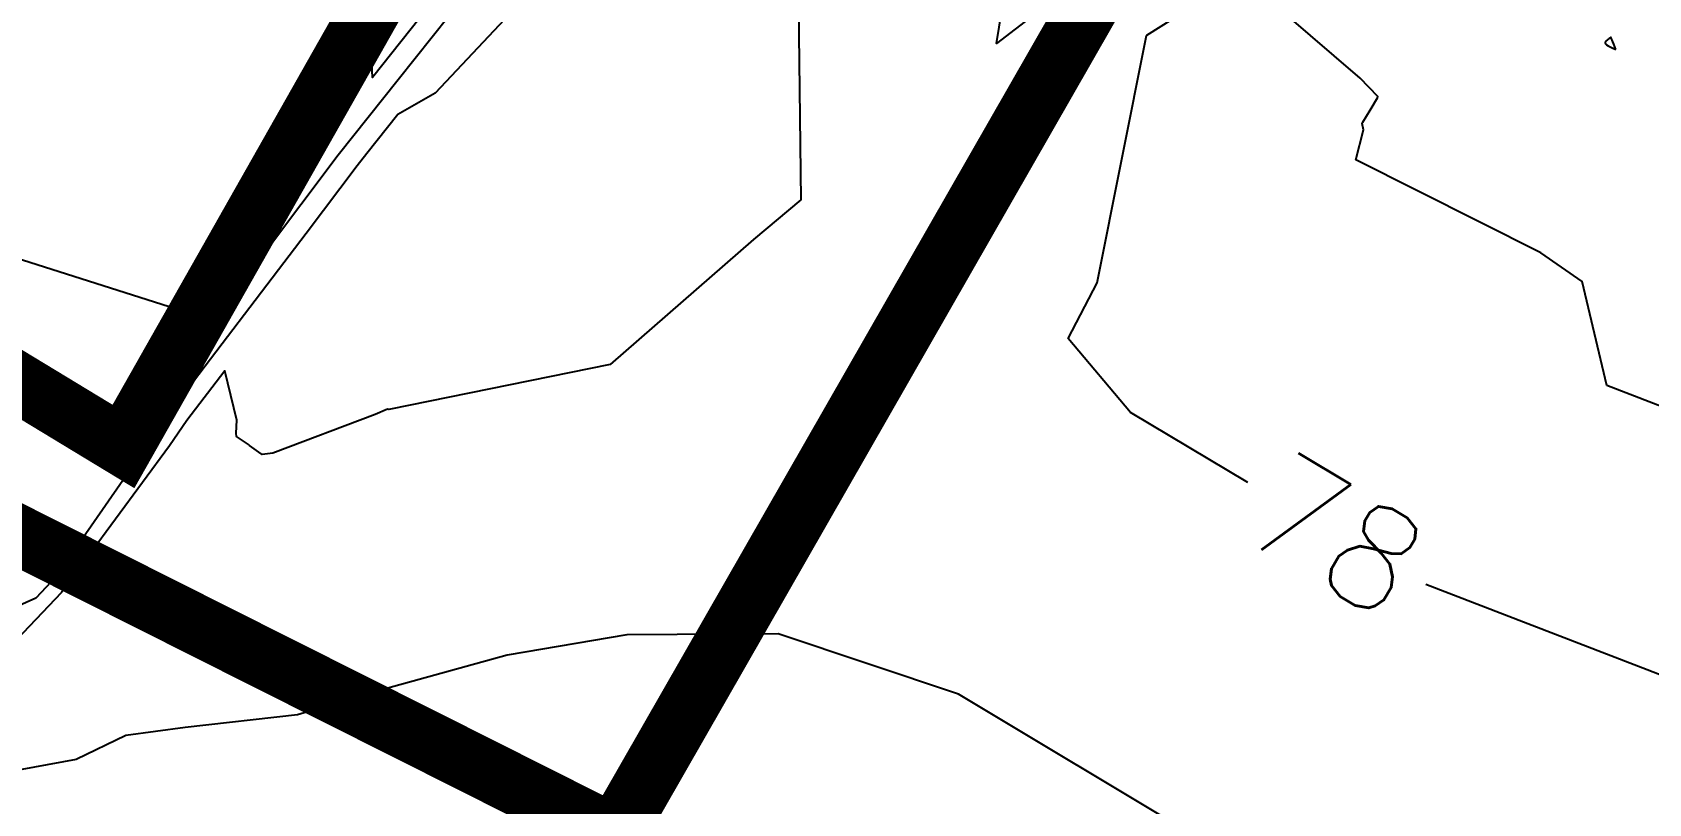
# Model space of a CAD drawing. Header units: metres. Extents: x 729358 to 732680, y 1423022 to 1426117.
# Drawn here: x 730645.5 to 730748.8, y 1425700.8 to 1425750 of the extents above; entities that cross this region are included whole.
import ezdxf

# ---------------------------------------------------------------- set-up
doc = ezdxf.new("R2010")
doc.units = ezdxf.units.M
doc.header["$MEASUREMENT"] = 0
doc.linetypes.add('PHANTOM', pattern=[2.5, 1.25, -0.25, 0.25, -0.25, 0.25, -0.25])
for name, color, linetype in [('36Bound', 6, 'PHANTOM'), ('HR36 IE-Exi_Xref$0$CONTOUR', 8, 'Continuous'), ('HR36 IE-Exi_Xref$0$CONTOURINDEX', 10, 'Continuous'), ('HR36 IE-Exi_Xref$0$CONTOURTEXT', 7, 'Continuous'), ('INDEX-CON', 252, 'Continuous')]:
    doc.layers.add(name, color=color, linetype=linetype)
doc.styles.add('HR36 IE-Exi_Xref$0$5mm', font='simplex', dxfattribs={"height": 5})

# ---------------------------------------------------------------- blocks, each defined once
blk = doc.blocks.new('ct 50 rai')
at = {"layer": 'INDEX-CON', "flags": 128}
blk.add_lwpolyline([(-255.29, -30.1), (-255.37, -29.92), (-255.43, -29.76), (-255.49, -29.62), (-255.53, -29.51), (-255.57, -29.42), (-255.59, -29.36), (-255.61, -29.33), (-255.61, -29.31), (-255.62, -29.32), (-255.63, -29.33), (-255.66, -29.35), (-255.69, -29.37), (-255.73, -29.4), (-255.78, -29.44), (-255.84, -29.49), (-255.91, -29.54), (-255.96, -29.6), (-255.98, -29.67), (-255.96, -29.73), (-255.9, -29.8), (-255.8, -29.87), (-255.67, -29.94), (-255.5, -30.02), (-255.29, -30.1)], dxfattribs=at)

msp = doc.modelspace()

# ---------------------------------------------------------------- linework, layer by layer
at = {"layer": '36Bound', "const_width": 3.84}
msp.add_lwpolyline([(730651.35, 1425723.57), (730689.66, 1425791.16), (730730.52, 1425863.24), (730619.16, 1425930.32), (730510.42, 1425899.52), (730408.63, 1425870.63)], close=True, dxfattribs=at)
msp.add_lwpolyline([(731089.29, 1424869.87), (731097.59, 1425120.07), (731110.41, 1425192.42), (731138.07, 1425349.11), (731186.64, 1425492.9), (731134.88, 1425523.96), (731220.89, 1425664.9), (730803.81, 1425911.35), (730764.78, 1425842.6), (730723.84, 1425770.49), (730682.74, 1425698.76), (730672.5, 1425703.91), (730659.08, 1425710.65), (730650.07, 1425715.18), (730455.78, 1425812.86), (730385.15, 1425653.57), (730390.36, 1425601.87), (730354.83, 1425374.71), (730264.08, 1425176.5), (730117.5, 1425088.87), (729994.08, 1425024.16), (729814.03, 1424892.64)], dxfattribs=at)
at = {"layer": 'HR36 IE-Exi_Xref$0$CONTOUR', "flags": 128}
for points, elevation in [([(730666.98, 1425753.13), (730670.14, 1425755.47), (730674.26, 1425763.68), (730677.81, 1425766.45), (730678.5, 1425763.18), (730672.04, 1425753.16), (730670.88, 1425751.7), (730667.27, 1425747.14), (730666.98, 1425753.13)], 75), ([(730750.62, 1425725.74), (730746.14, 1425727.47), (730744.56, 1425734.11), (730741.93, 1425735.93), (730730.11, 1425741.89), (730730.59, 1425743.79), (730730.51, 1425744.2), (730730.56, 1425744.28), (730731.02, 1425745.06), (730731.48, 1425745.85), (730731.52, 1425745.93), (730730.39, 1425747.1), (730725.55, 1425751.26), (730723.01, 1425752.7), (730718.9, 1425755.28), (730713.86, 1425758.47), (730713.6, 1425758.63), (730711.61, 1425759.86)], 77.5), ([(730676.38, 1425751.58), (730671.26, 1425746.15), (730668.88, 1425744.77), (730666.91, 1425742.29), (730666.28, 1425741.49), (730663.03, 1425737.17), (730654.4, 1425725.85), (730647.84, 1425716.4), (730646.74, 1425714.92), (730645.76, 1425713.88), (730642.63, 1425712.49)], 77), ([(730719.89, 1425698.65), (730704.72, 1425707.75), (730693.18, 1425711.61), (730683.52, 1425711.53), (730675.86, 1425710.24), (730667.62, 1425707.95), (730662.47, 1425706.42), (730655.3, 1425705.61), (730651.51, 1425705.11), (730648.32, 1425703.57), (730642.98, 1425702.6)], 79)]:
    msp.add_lwpolyline(points, dxfattribs=dict(at, elevation=elevation))
at = {"layer": 'HR36 IE-Exi_Xref$0$CONTOURINDEX', "flags": 128}
for points, elevation in [([(730711.61, 1425781.5), (730711.07, 1425781.91), (730710.21, 1425782.56), (730710, 1425782.49), (730707.37, 1425781.69), (730704.46, 1425783.47), (730701.18, 1425781.04), (730700.96, 1425780.88), (730700.89, 1425780.82), (730700.69, 1425781.09), (730689.46, 1425770.9), (730688.63, 1425771.22), (730688.53, 1425771.27), (730687.7, 1425771.59), (730687.6, 1425771.64), (730685.27, 1425768.47), (730679.17, 1425761.67), (730673.24, 1425752.47), (730668.9, 1425746.99), (730665.08, 1425742.18), (730657.92, 1425732.66), (730654.26, 1425732.49), (730643.01, 1425736.07)], 76), ([(730710.2, 1425754.19), (730712.18, 1425753.21), (730707.15, 1425749.32), (730708.12, 1425755.34), (730710.2, 1425754.19)], 78), ([(730694.49, 1425751.65), (730694.64, 1425739.33), (730691.62, 1425736.8), (730682.45, 1425728.81), (730668.3, 1425725.94), (730668.23, 1425725.96), (730667.43, 1425725.62), (730660.9, 1425723.15), (730660.22, 1425723.06), (730660.15, 1425723.11), (730659.4, 1425723.63), (730659.33, 1425723.69), (730658.58, 1425724.21), (730658.55, 1425724.42), (730658.6, 1425725.26), (730657.83, 1425728.4), (730655.41, 1425725.22), (730654.29, 1425723.61), (730647.38, 1425714.25), (730641.21, 1425707.76)], 78), ([(730723.21, 1425721.27), (730715.7, 1425725.73), (730711.73, 1425730.47), (730713.58, 1425734.03), (730716.73, 1425749.83), (730716.74, 1425749.84), (730718.41, 1425750.89)], 78), ([(730776.49, 1425694.65), (730768.77, 1425703.91), (730766.08, 1425704.17), (730753.55, 1425707.53), (730751.89, 1425709.01), (730749.66, 1425708.94), (730734.58, 1425714.76)], 78)]:
    msp.add_lwpolyline(points, dxfattribs=dict(at, elevation=elevation))

# ---------------------------------------------------------------- block references
msp.add_blockref('ct 50 rai', (731002.02, 1425779.03, 78))

# ---------------------------------------------------------------- texts
at = {"layer": 'HR36 IE-Exi_Xref$0$CONTOURTEXT', "insert": (730728.85, 1425717.92, 78), "char_height": 6.5, "attachment_point": 5, "rotation": 329.3013, "style": 'HR36 IE-Exi_Xref$0$5mm'}
msp.add_mtext('{78}', dxfattribs=at)

doc.saveas('drawing.dxf')
